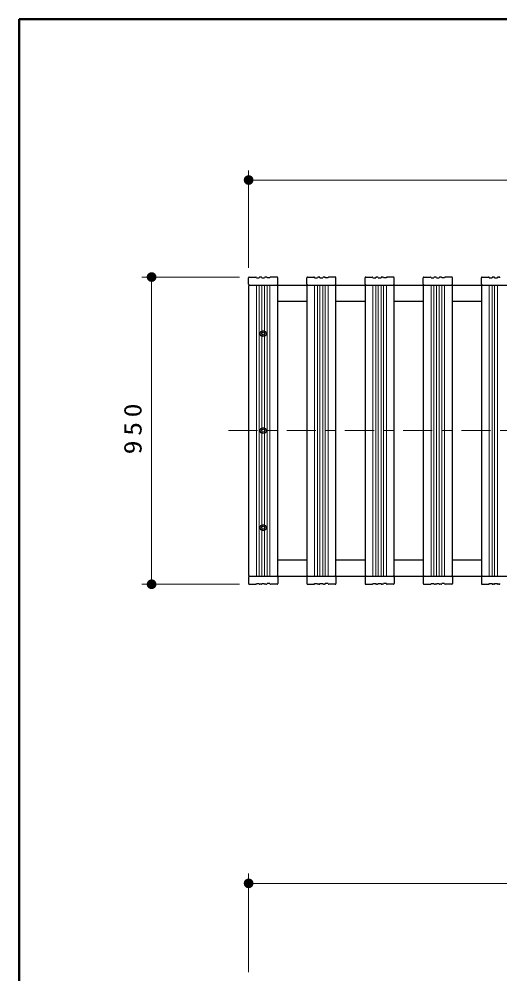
# Model space of a CAD drawing. Units: millimetres on the paper, scale 1:30. Extents: x -385 to 0, y 0 to 267.
# Drawn here: x -385 to -335.4, y 168.6 to 267 of the extents above; entities that cross this region are included whole.
import ezdxf

# ---------------------------------------------------------------- set-up
doc = ezdxf.new("R2010")
doc.units = ezdxf.units.MM
doc.linetypes.add('USER2', pattern=[6, 3, -1, 1, -1])
doc.layers.add('LY_1', color=7, linetype='Continuous', lineweight=25)
doc.layers.add('LY_4', color=7, linetype='Continuous', lineweight=13)
doc.styles.add('ＭＳ ゴシック', font='')
doc.styles.get('ＭＳ ゴシック').set_extended_font_data('MS Gothic')

# ---------------------------------------------------------------- blocks, each defined once
blk = doc.blocks.new('filled_dot')
at = {"color": 0, "linetype": 'Continuous', "lineweight": -2, "const_width": 1.25}
blk.add_lwpolyline([(-0.625, 0, 1), (0.625, 0, 1)], format="xyb", close=True, dxfattribs=at)

msp = doc.modelspace()

# ---------------------------------------------------------------- linework, layer by layer
at = {"layer": 'LY_1', "lineweight": 13}
for p, q in [((-361.344, 241.344), (-361.344, 251.41)), ((-361.344, 250.41), (-256.344, 250.41)), ((-362.278, 240.41), (-372.344, 240.41)), ((-371.344, 208.744), (-371.344, 240.41)), ((-360.544, 209.577), (-360.544, 239.577)), ((-360.244, 209.577), (-360.244, 239.577)), ((-359.994, 209.577), (-359.994, 239.577)), ((-359.694, 209.577), (-359.694, 239.577)), ((-359.444, 209.577), (-359.444, 239.577)), ((-359.144, 209.577), (-359.144, 239.577)), ((-354.544, 209.577), (-354.544, 239.577)), ((-354.244, 209.577), (-354.244, 239.577)), ((-353.994, 209.577), (-353.994, 239.577)), ((-353.694, 209.577), (-353.694, 239.577)), ((-353.444, 209.577), (-353.444, 239.577)), ((-353.144, 209.577), (-353.144, 239.577)), ((-348.544, 209.577), (-348.544, 239.577)), ((-348.244, 209.577), (-348.244, 239.577)), ((-347.994, 209.577), (-347.994, 239.577)), ((-347.694, 209.577), (-347.694, 239.577)), ((-347.444, 209.577), (-347.444, 239.577)), ((-347.144, 209.577), (-347.144, 239.577)), ((-342.544, 209.577), (-342.544, 239.577)), ((-342.244, 209.577), (-342.244, 239.577)), ((-341.994, 209.577), (-341.994, 239.577)), ((-341.694, 209.577), (-341.694, 239.577)), ((-341.444, 209.577), (-341.444, 239.577)), ((-341.144, 209.577), (-341.144, 239.577)), ((-336.544, 209.577), (-336.544, 239.577)), ((-336.244, 209.577), (-336.244, 239.577)), ((-335.994, 209.577), (-335.994, 239.577)), ((-335.694, 209.577), (-335.694, 239.577)), ((-362.278, 208.744), (-372.344, 208.744)), ((-361.344, 168.744), (-361.344, 178.91)), ((-361.344, 177.91), (-256.344, 177.91))]:
    msp.add_line(p, q, dxfattribs=at)
at = {"layer": 'LY_1'}
for p, q in [((-361.344, 239.677), (-361.344, 240.344)), ((-361.278, 240.41), (-360.611, 240.41)), ((-360.544, 240.344), (-360.244, 240.344)), ((-360.061, 240.41), (-360.178, 240.41)), ((-359.994, 240.344), (-359.694, 240.344)), ((-359.511, 240.41), (-359.628, 240.41)), ((-359.144, 240.344), (-359.444, 240.344)), ((-358.411, 240.41), (-359.078, 240.41)), ((-358.344, 239.677), (-358.344, 240.344)), ((-355.344, 239.677), (-355.344, 240.344)), ((-355.278, 240.41), (-354.611, 240.41)), ((-354.544, 240.344), (-354.244, 240.344)), ((-354.061, 240.41), (-354.178, 240.41)), ((-353.994, 240.344), (-353.694, 240.344)), ((-353.511, 240.41), (-353.628, 240.41)), ((-353.144, 240.344), (-353.444, 240.344)), ((-352.411, 240.41), (-353.078, 240.41)), ((-352.344, 239.677), (-352.344, 240.344)), ((-349.344, 239.677), (-349.344, 240.344)), ((-349.278, 240.41), (-348.611, 240.41)), ((-348.544, 240.344), (-348.244, 240.344)), ((-348.061, 240.41), (-348.178, 240.41)), ((-347.994, 240.344), (-347.694, 240.344)), ((-347.511, 240.41), (-347.628, 240.41)), ((-347.144, 240.344), (-347.444, 240.344)), ((-346.411, 240.41), (-347.078, 240.41)), ((-346.344, 239.677), (-346.344, 240.344)), ((-343.344, 239.677), (-343.344, 240.344)), ((-343.278, 240.41), (-342.611, 240.41)), ((-342.544, 240.344), (-342.244, 240.344)), ((-342.061, 240.41), (-342.178, 240.41)), ((-341.994, 240.344), (-341.694, 240.344)), ((-341.511, 240.41), (-341.628, 240.41)), ((-341.144, 240.344), (-341.444, 240.344)), ((-340.411, 240.41), (-341.078, 240.41)), ((-340.344, 239.677), (-340.344, 240.344)), ((-337.344, 239.677), (-337.344, 240.344)), ((-337.278, 240.41), (-336.611, 240.41)), ((-336.544, 240.344), (-336.244, 240.344)), ((-336.061, 240.41), (-336.178, 240.41)), ((-335.994, 240.344), (-335.694, 240.344)), ((-335.511, 240.41), (-335.628, 240.41)), ((-361.344, 239.577), (-256.344, 239.577)), ((-361.344, 239.477), (-361.344, 209.677)), ((-358.344, 209.677), (-358.344, 239.477)), ((-355.344, 239.477), (-355.344, 209.677)), ((-352.344, 209.677), (-352.344, 239.477)), ((-349.344, 239.477), (-349.344, 209.677)), ((-346.344, 209.677), (-346.344, 239.477)), ((-343.344, 239.477), (-343.344, 209.677)), ((-340.344, 209.677), (-340.344, 239.477)), ((-337.344, 239.477), (-337.344, 209.677)), ((-358.344, 237.91), (-355.344, 237.91)), ((-352.344, 237.91), (-349.344, 237.91)), ((-346.344, 237.91), (-343.344, 237.91)), ((-340.344, 237.91), (-337.344, 237.91)), ((-358.344, 211.244), (-355.344, 211.244)), ((-352.344, 211.244), (-349.344, 211.244)), ((-346.344, 211.244), (-343.344, 211.244)), ((-340.344, 211.244), (-337.344, 211.244)), ((-361.344, 209.577), (-256.344, 209.577)), ((-361.344, 209.477), (-361.344, 208.81)), ((-361.278, 208.744), (-360.611, 208.744)), ((-360.544, 208.81), (-360.244, 208.81)), ((-360.061, 208.744), (-360.178, 208.744)), ((-359.994, 208.81), (-359.694, 208.81)), ((-359.511, 208.744), (-359.628, 208.744)), ((-359.144, 208.81), (-359.444, 208.81)), ((-358.411, 208.744), (-359.078, 208.744)), ((-358.344, 209.477), (-358.344, 208.81)), ((-355.344, 209.477), (-355.344, 208.81)), ((-355.278, 208.744), (-354.611, 208.744)), ((-354.544, 208.81), (-354.244, 208.81)), ((-354.061, 208.744), (-354.178, 208.744)), ((-353.994, 208.81), (-353.694, 208.81)), ((-353.511, 208.744), (-353.628, 208.744)), ((-353.144, 208.81), (-353.444, 208.81)), ((-352.411, 208.744), (-353.078, 208.744)), ((-352.344, 209.477), (-352.344, 208.81)), ((-349.344, 209.477), (-349.344, 208.81)), ((-349.278, 208.744), (-348.611, 208.744)), ((-348.544, 208.81), (-348.244, 208.81)), ((-348.061, 208.744), (-348.178, 208.744)), ((-347.994, 208.81), (-347.694, 208.81)), ((-347.511, 208.744), (-347.628, 208.744)), ((-347.144, 208.81), (-347.444, 208.81)), ((-346.411, 208.744), (-347.078, 208.744)), ((-346.344, 209.477), (-346.344, 208.81)), ((-343.344, 209.477), (-343.344, 208.81)), ((-343.278, 208.744), (-342.611, 208.744)), ((-342.544, 208.81), (-342.244, 208.81)), ((-342.061, 208.744), (-342.178, 208.744)), ((-341.994, 208.81), (-341.694, 208.81)), ((-341.511, 208.744), (-341.628, 208.744)), ((-341.144, 208.81), (-341.444, 208.81)), ((-340.411, 208.744), (-341.078, 208.744)), ((-340.344, 209.477), (-340.344, 208.81)), ((-337.344, 209.477), (-337.344, 208.81)), ((-337.278, 208.744), (-336.611, 208.744)), ((-336.544, 208.81), (-336.244, 208.81)), ((-336.061, 208.744), (-336.178, 208.744)), ((-335.994, 208.81), (-335.694, 208.81)), ((-335.511, 208.744), (-335.628, 208.744))]:
    msp.add_line(p, q, dxfattribs=at)
at = {"layer": 'LY_1', "linetype": 'USER2', "lineweight": 13}
msp.add_line((-363.413, 224.577), (-254.51, 224.577), dxfattribs=at)
at = {"layer": 'LY_1'}
for centre, radius in [((-359.844, 234.577), 0.3), ((-359.844, 234.577), 0.15), ((-359.844, 224.577), 0.3), ((-359.844, 224.577), 0.15), ((-359.844, 214.577), 0.3), ((-359.844, 214.577), 0.15)]:
    msp.add_circle(centre, radius, dxfattribs=at)
for centre, radius, start, end in [((-361.278, 240.344), 0.0667, 90, 180), ((-360.611, 240.344), 0.0667, 360, 90), ((-360.178, 240.344), 0.0667, 90, 180), ((-360.061, 240.344), 0.0667, 360, 90), ((-359.628, 240.344), 0.0667, 90, 180), ((-359.511, 240.344), 0.0667, 0, 90), ((-359.078, 240.344), 0.0667, 90, 180), ((-358.411, 240.344), 0.0667, 0, 90), ((-355.278, 240.344), 0.0667, 90, 180), ((-354.611, 240.344), 0.0667, 360, 90), ((-354.178, 240.344), 0.0667, 90, 180), ((-354.061, 240.344), 0.0667, 360, 90), ((-353.628, 240.344), 0.0667, 90, 180), ((-353.511, 240.344), 0.0667, 0, 90), ((-353.078, 240.344), 0.0667, 90, 180), ((-352.411, 240.344), 0.0667, 0, 90), ((-349.278, 240.344), 0.0667, 90, 180), ((-348.611, 240.344), 0.0667, 360, 90), ((-348.178, 240.344), 0.0667, 90, 180), ((-348.061, 240.344), 0.0667, 360, 90), ((-347.628, 240.344), 0.0667, 90, 180), ((-347.511, 240.344), 0.0667, 0, 90), ((-347.078, 240.344), 0.0667, 90, 180), ((-346.411, 240.344), 0.0667, 0, 90), ((-343.278, 240.344), 0.0667, 90, 180), ((-342.611, 240.344), 0.0667, 360, 90), ((-342.178, 240.344), 0.0667, 90, 180), ((-342.061, 240.344), 0.0667, 360, 90), ((-341.628, 240.344), 0.0667, 90, 180), ((-341.511, 240.344), 0.0667, 0, 90), ((-341.078, 240.344), 0.0667, 90, 180), ((-340.411, 240.344), 0.0667, 0, 90), ((-337.278, 240.344), 0.0667, 90, 180), ((-336.611, 240.344), 0.0667, 360, 90), ((-336.178, 240.344), 0.0667, 90, 180), ((-336.061, 240.344), 0.0667, 360, 90), ((-335.628, 240.344), 0.0667, 90, 180), ((-335.511, 240.344), 0.0667, 0, 90), ((-361.244, 239.677), 0.1, 180, 270), ((-361.244, 239.477), 0.1, 90, 180), ((-358.444, 239.677), 0.1, 270, 0), ((-358.444, 239.477), 0.1, 0, 90), ((-355.244, 239.677), 0.1, 180, 270), ((-355.244, 239.477), 0.1, 90, 180), ((-352.444, 239.677), 0.1, 270, 0), ((-352.444, 239.477), 0.1, 0, 90), ((-349.244, 239.677), 0.1, 180, 270), ((-349.244, 239.477), 0.1, 90, 180), ((-346.444, 239.677), 0.1, 270, 0), ((-346.444, 239.477), 0.1, 0, 90), ((-343.244, 239.677), 0.1, 180, 270), ((-343.244, 239.477), 0.1, 90, 180), ((-340.444, 239.677), 0.1, 270, 0), ((-340.444, 239.477), 0.1, 0, 90), ((-337.244, 239.677), 0.1, 180, 270), ((-337.244, 239.477), 0.1, 90, 180), ((-361.244, 209.677), 0.1, 180, 270), ((-358.444, 209.677), 0.1, 270, 0), ((-355.244, 209.677), 0.1, 180, 270), ((-352.444, 209.677), 0.1, 270, 0), ((-349.244, 209.677), 0.1, 180, 270), ((-346.444, 209.677), 0.1, 270, 0), ((-343.244, 209.677), 0.1, 180, 270), ((-340.444, 209.677), 0.1, 270, 0), ((-337.244, 209.677), 0.1, 180, 270), ((-361.278, 208.81), 0.0667, 180, 270), ((-361.244, 209.477), 0.1, 90, 180), ((-360.611, 208.81), 0.0667, 270, 0), ((-360.178, 208.81), 0.0667, 180, 270), ((-360.061, 208.81), 0.0667, 270, 0), ((-359.628, 208.81), 0.0667, 180, 270), ((-359.511, 208.81), 0.0667, 270, 0), ((-359.078, 208.81), 0.0667, 180, 270), ((-358.444, 209.477), 0.1, 0, 90), ((-358.411, 208.81), 0.0667, 270, 0), ((-355.278, 208.81), 0.0667, 180, 270), ((-355.244, 209.477), 0.1, 90, 180), ((-354.611, 208.81), 0.0667, 270, 0), ((-354.178, 208.81), 0.0667, 180, 270), ((-354.061, 208.81), 0.0667, 270, 0), ((-353.628, 208.81), 0.0667, 180, 270), ((-353.511, 208.81), 0.0667, 270, 0), ((-353.078, 208.81), 0.0667, 180, 270), ((-352.444, 209.477), 0.1, 0, 90), ((-352.411, 208.81), 0.0667, 270, 0), ((-349.278, 208.81), 0.0667, 180, 270), ((-349.244, 209.477), 0.1, 90, 180), ((-348.611, 208.81), 0.0667, 270, 0), ((-348.178, 208.81), 0.0667, 180, 270), ((-348.061, 208.81), 0.0667, 270, 0), ((-347.628, 208.81), 0.0667, 180, 270), ((-347.511, 208.81), 0.0667, 270, 0), ((-347.078, 208.81), 0.0667, 180, 270), ((-346.444, 209.477), 0.1, 0, 90), ((-346.411, 208.81), 0.0667, 270, 0), ((-343.278, 208.81), 0.0667, 180, 270), ((-343.244, 209.477), 0.1, 90, 180), ((-342.611, 208.81), 0.0667, 270, 0), ((-342.178, 208.81), 0.0667, 180, 270), ((-342.061, 208.81), 0.0667, 270, 0), ((-341.628, 208.81), 0.0667, 180, 270), ((-341.511, 208.81), 0.0667, 270, 0), ((-341.078, 208.81), 0.0667, 180, 270), ((-340.444, 209.477), 0.1, 0, 90), ((-340.411, 208.81), 0.0667, 270, 0), ((-337.278, 208.81), 0.0667, 180, 270), ((-337.244, 209.477), 0.1, 90, 180), ((-336.611, 208.81), 0.0667, 270, 0), ((-336.178, 208.81), 0.0667, 180, 270), ((-336.061, 208.81), 0.0667, 270, 0), ((-335.628, 208.81), 0.0667, 180, 270), ((-335.511, 208.81), 0.0667, 270, 0)]:
    msp.add_arc(centre, radius, start, end, dxfattribs=at)
at = {"layer": 'LY_4', "lineweight": 50}
for p, q in [((0, 267), (-385, 267)), ((-385, 267), (-385, 0))]:
    msp.add_line(p, q, dxfattribs=at)

# ---------------------------------------------------------------- block references
at = {"layer": 'LY_1', "lineweight": 13, "xscale": 0.4, "yscale": 0.4}
for p in [(-361.344, 250.41), (-361.344, 177.91)]:
    msp.add_blockref('filled_dot', p, dxfattribs=at)
for p, rotation in [((-371.344, 240.41), 270), ((-371.344, 208.744), 90)]:
    msp.add_blockref('filled_dot', p, dxfattribs=dict(at, rotation=rotation))

# ---------------------------------------------------------------- texts
at = {"layer": 'LY_1', "insert": (-372.344, 224.992), "char_height": 1.833, "attachment_point": 8, "rotation": 90, "style": 'ＭＳ ゴシック'}
msp.add_mtext('\\T1.33;\\W1.15;950', dxfattribs=at)

doc.saveas('drawing.dxf')
